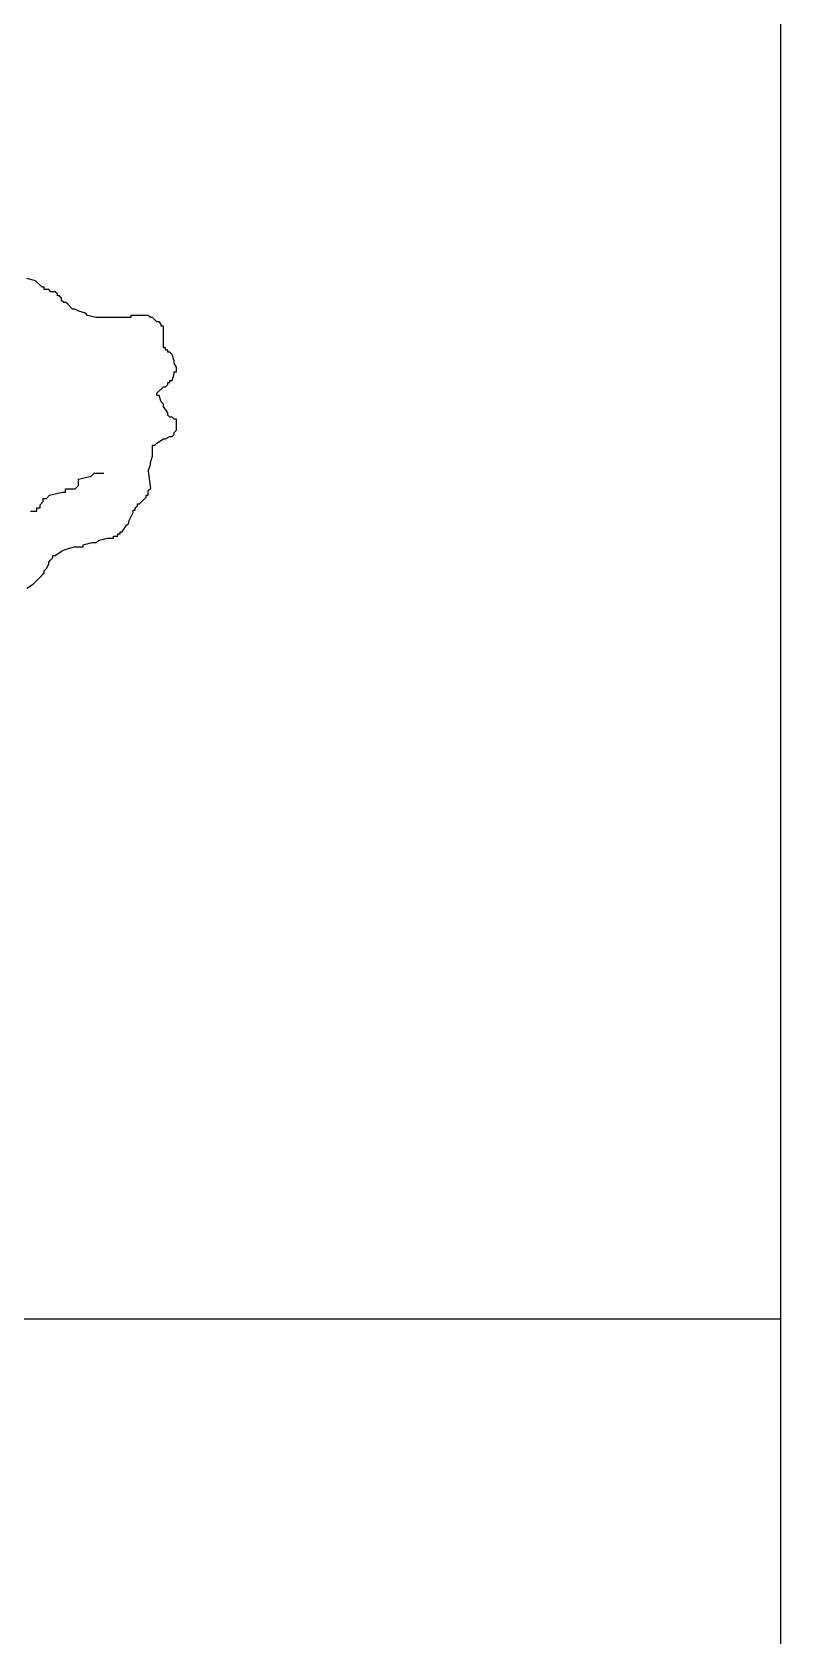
# Model space of a CAD drawing. Extents: x -74 to 94, y -49 to 40.
# Drawn here: x -46.97 to -44.42, y -30.72 to -25.26 of the extents above; entities that cross this region are included whole.
import ezdxf

# ---------------------------------------------------------------- set-up
doc = ezdxf.new("R2010")
doc.units = 0
doc.header["$LTSCALE"] = 100
doc.header["$MEASUREMENT"] = 0
doc.layers.add('FOLHA', color=3, linetype='CONTINUOUS')
doc.layers.add('P-ARVORE', color=2, linetype='CONTINUOUS')

# ---------------------------------------------------------------- blocks, each defined once
blk = doc.blocks.new('P-1053')
at = {"layer": 'P-ARVORE'}
for p, q in [((2.793, 4.039), (2.734, 4.054)), ((2.793, 4.039), (2.838, 3.995)), ((2.852, 3.995), (2.838, 3.995)), ((2.852, 3.98), (2.852, 3.995)), ((2.882, 3.98), (2.852, 3.98)), ((2.896, 3.965), (2.882, 3.98)), ((2.926, 3.965), (2.896, 3.965)), ((2.941, 3.951), (2.926, 3.965)), ((2.941, 3.936), (2.941, 3.951)), ((2.955, 3.936), (2.941, 3.936)), ((2.97, 3.921), (2.955, 3.936)), ((2.97, 3.906), (2.97, 3.921)), ((2.985, 3.892), (2.97, 3.906)), ((2.999, 3.892), (2.985, 3.892)), ((3.014, 3.877), (2.999, 3.892)), ((3.044, 3.847), (3.014, 3.877)), ((3.059, 3.847), (3.044, 3.847)), ((3.088, 3.833), (3.059, 3.847)), ((3.132, 3.818), (3.088, 3.833)), ((3.147, 3.803), (3.132, 3.818)), ((3.206, 3.789), (3.147, 3.803)), ((3.442, 3.789), (3.206, 3.789)), ((3.442, 3.803), (3.442, 3.789)), ((3.56, 3.803), (3.442, 3.803)), ((3.574, 3.789), (3.56, 3.803)), ((3.589, 3.789), (3.574, 3.789)), ((3.619, 3.759), (3.589, 3.789)), ((3.633, 3.759), (3.619, 3.759)), ((3.648, 3.744), (3.633, 3.759)), ((3.648, 3.73), (3.648, 3.744)), ((3.663, 3.73), (3.648, 3.73)), ((3.663, 3.582), (3.663, 3.73)), ((3.678, 3.582), (3.663, 3.582)), ((3.678, 3.567), (3.678, 3.582)), ((3.692, 3.567), (3.678, 3.567)), ((3.692, 3.553), (3.692, 3.567)), ((3.707, 3.553), (3.692, 3.553)), ((3.722, 3.538), (3.707, 3.553)), ((3.736, 3.494), (3.722, 3.538)), ((3.722, 3.361), (3.736, 3.405)), ((3.736, 3.479), (3.736, 3.494)), ((3.751, 3.45), (3.736, 3.479)), ((3.736, 3.42), (3.751, 3.42)), ((3.736, 3.405), (3.736, 3.42)), ((3.751, 3.42), (3.751, 3.45)), ((3.619, 3.273), (3.663, 3.317)), ((3.663, 3.317), (3.678, 3.317)), ((3.678, 3.317), (3.692, 3.332)), ((3.692, 3.346), (3.707, 3.346)), ((3.692, 3.332), (3.692, 3.346)), ((3.707, 3.361), (3.722, 3.361)), ((3.707, 3.346), (3.707, 3.361)), ((3.619, 3.258), (3.619, 3.273)), ((3.633, 3.258), (3.619, 3.258)), ((3.648, 3.214), (3.633, 3.258)), ((3.663, 3.199), (3.648, 3.214)), ((3.663, 3.184), (3.663, 3.199)), ((3.692, 3.14), (3.663, 3.184)), ((3.692, 3.125), (3.692, 3.14)), ((3.707, 3.111), (3.692, 3.125)), ((3.722, 3.111), (3.707, 3.111)), ((3.736, 3.096), (3.722, 3.111)), ((3.751, 3.096), (3.736, 3.096)), ((3.751, 3.022), (3.751, 3.096)), ((3.619, 2.934), (3.663, 2.963)), ((3.663, 2.963), (3.678, 2.963)), ((3.678, 2.963), (3.707, 2.978)), ((3.707, 2.978), (3.722, 2.978)), ((3.722, 2.978), (3.736, 2.993)), ((3.736, 3.007), (3.751, 3.022)), ((3.736, 2.993), (3.736, 3.007)), ((3.574, 2.801), (3.589, 2.845)), ((3.589, 2.919), (3.604, 2.919)), ((3.589, 2.845), (3.589, 2.919)), ((3.604, 2.919), (3.619, 2.934)), ((3.56, 2.742), (3.574, 2.786)), ((3.56, 2.742), (3.574, 2.624)), ((3.574, 2.786), (3.574, 2.801)), ((2.997, 2.6), (2.997, 2.622)), ((2.997, 2.622), (3.062, 2.622)), ((3.062, 2.622), (3.084, 2.644)), ((3.084, 2.687), (3.17, 2.709)), ((3.084, 2.644), (3.084, 2.687)), ((3.17, 2.709), (3.192, 2.73)), ((3.192, 2.73), (3.257, 2.73)), ((3.56, 2.61), (3.574, 2.624)), ((2.824, 2.514), (2.845, 2.535)), ((2.824, 2.492), (2.824, 2.514)), ((2.845, 2.535), (2.845, 2.557)), ((2.845, 2.557), (2.867, 2.557)), ((2.867, 2.557), (2.888, 2.579)), ((2.888, 2.579), (2.975, 2.6)), ((2.975, 2.6), (2.997, 2.6)), ((3.486, 2.521), (3.501, 2.521)), ((3.486, 2.506), (3.486, 2.521)), ((3.501, 2.521), (3.545, 2.565)), ((3.545, 2.58), (3.56, 2.58)), ((3.545, 2.565), (3.545, 2.58)), ((3.56, 2.58), (3.56, 2.61)), ((2.758, 2.47), (2.802, 2.47)), ((2.802, 2.47), (2.802, 2.492)), ((2.802, 2.492), (2.824, 2.492)), ((3.427, 2.403), (3.456, 2.462)), ((3.456, 2.477), (3.471, 2.477)), ((3.456, 2.462), (3.456, 2.477)), ((3.471, 2.492), (3.486, 2.506)), ((3.471, 2.477), (3.471, 2.492)), ((3.324, 2.3), (3.353, 2.3)), ((3.324, 2.285), (3.324, 2.3)), ((3.353, 2.315), (3.368, 2.315)), ((3.353, 2.3), (3.353, 2.315)), ((3.368, 2.33), (3.383, 2.33)), ((3.368, 2.315), (3.368, 2.33)), ((3.383, 2.33), (3.412, 2.374)), ((3.412, 2.374), (3.427, 2.389)), ((3.427, 2.389), (3.427, 2.403)), ((2.926, 2.167), (2.97, 2.197)), ((2.97, 2.197), (3, 2.212)), ((3, 2.212), (3.058, 2.226)), ((3.058, 2.226), (3.117, 2.226)), ((3.117, 2.241), (3.177, 2.256)), ((3.117, 2.226), (3.117, 2.241)), ((3.177, 2.256), (3.206, 2.256)), ((3.206, 2.256), (3.221, 2.271)), ((3.221, 2.271), (3.28, 2.285)), ((3.28, 2.285), (3.324, 2.285)), ((2.852, 2.064), (2.867, 2.079)), ((2.867, 2.079), (2.882, 2.109)), ((2.882, 2.123), (2.896, 2.138)), ((2.882, 2.109), (2.882, 2.123)), ((2.896, 2.138), (2.911, 2.153)), ((2.911, 2.167), (2.926, 2.167)), ((2.911, 2.153), (2.911, 2.167)), ((2.734, 1.946), (2.779, 1.976)), ((2.779, 1.976), (2.823, 2.02)), ((2.823, 2.02), (2.838, 2.035)), ((2.838, 2.035), (2.852, 2.05)), ((2.852, 2.05), (2.852, 2.064))]:
    blk.add_line(p, q, dxfattribs=at)
blk = doc.blocks.new('FOLHAVERDE')
at = {"layer": 'FOLHA', "linetype": 'CONTINUOUS'}
blk.add_line((-5.4555, 2.298), (-5.4555, 37.298), dxfattribs=at)

msp = doc.modelspace()

# ---------------------------------------------------------------- linework, layer by layer
at = {"layer": 'FOLHA', "linetype": 'CONTINUOUS'}
msp.add_line((-58.8057, -29.6379), (-44.42, -29.6379), dxfattribs=at)
at = {"layer": 'P-ARVORE', "linetype": 'CONTINUOUS'}
msp.add_line((-44.42, -46.4928), (-44.42, -13.4928), dxfattribs=at)

# ---------------------------------------------------------------- block references
msp.add_blockref('FOLHAVERDE', (-38.9645, -48.7908), dxfattribs=at)
at = {"layer": 'P-ARVORE', "linetype": 'CONTINUOUS', "xscale": 0.5, "yscale": 0.5, "zscale": 0.5}
msp.add_blockref('P-1053', (-48.3529, -28.1226), dxfattribs=at)

doc.saveas('drawing.dxf')
